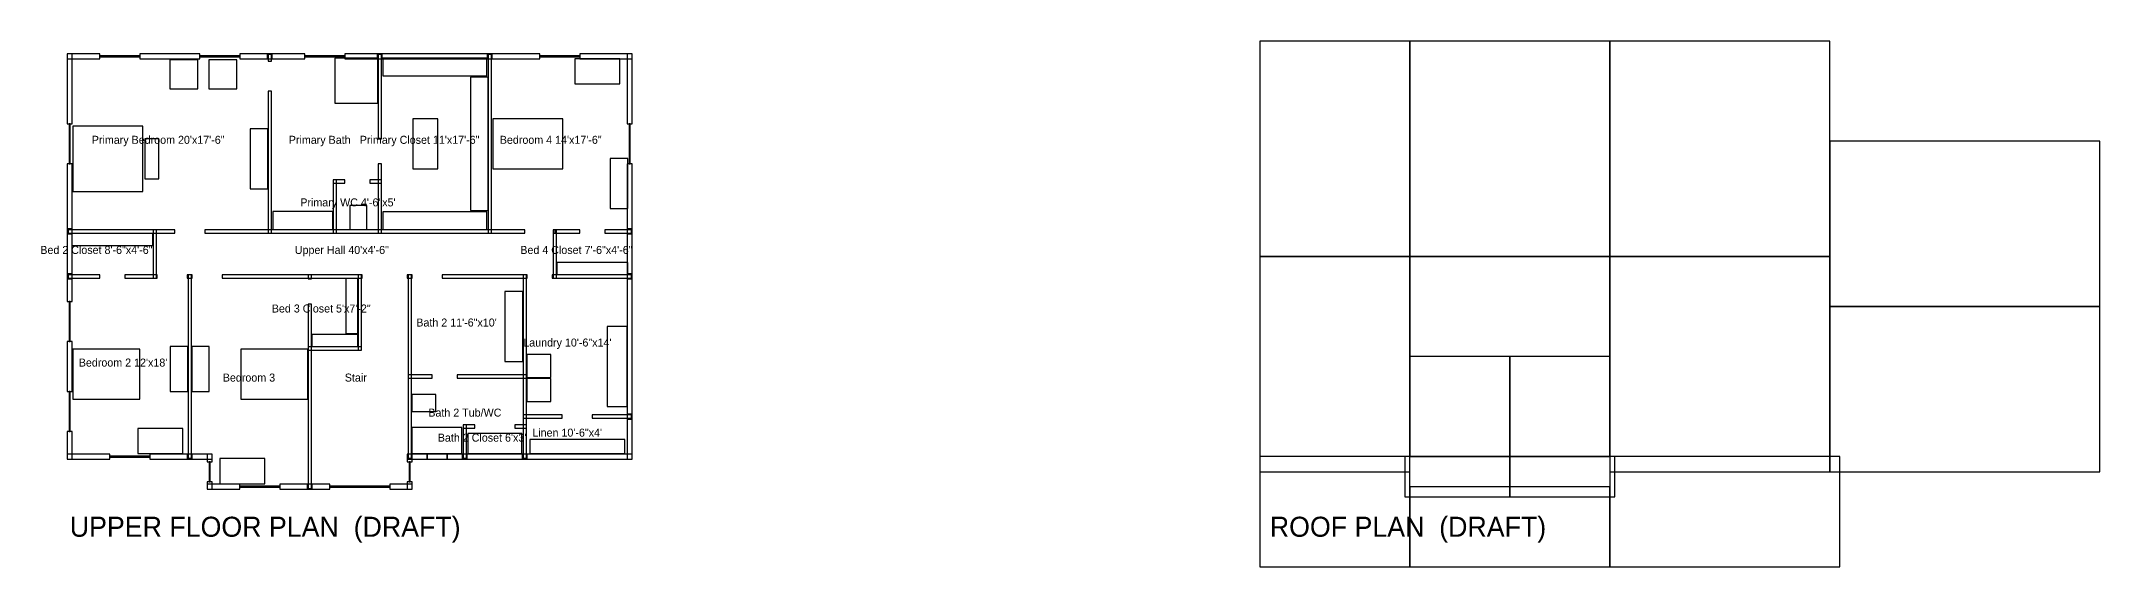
# Model space of a CAD drawing. Header units: feet. Extents: x 0 to 443, y -11 to 56.
# Drawn here: x 237.1 to 443, y -11 to 41.5 of the extents above; entities that cross this region are included whole.
import ezdxf

# ---------------------------------------------------------------- set-up
doc = ezdxf.new("R2010")
doc.units = ezdxf.units.FT
for name, color, linetype in [('L3-A-FIXT', 8, 'Continuous'), ('L3-A-GLAZ', 5, 'Continuous'), ('L3-A-TEXT', 2, 'Continuous'), ('L3-A-WALL', 7, 'Continuous'), ('ROOF-A-ROOF', 1, 'Continuous')]:
    doc.layers.add(name, color=color, linetype=linetype)

msp = doc.modelspace()

# ---------------------------------------------------------------- linework, layer by layer
at = {"layer": 'L3-A-FIXT'}
for points in [[(250, 36.75), (252.8, 36.75), (252.8, 39.65), (250, 39.65)], [(253.9, 36.75), (256.7, 36.75), (256.7, 39.65), (253.9, 39.65)], [(266.5, 35.3), (270.8, 35.3), (270.8, 39.8), (266.5, 39.8)], [(271.3, 38.05), (281.7, 38.05), (281.7, 39.8), (271.3, 39.8)], [(290.5, 37.25), (295, 37.25), (295, 39.75), (290.5, 39.75)], [(280.085, 24.6), (281.835, 24.6), (281.835, 37.9), (280.085, 37.9)], [(240.3, 26.5), (247.3, 26.5), (247.3, 33), (240.3, 33)], [(274.3, 28.75), (276.8, 28.75), (276.8, 33.75), (274.3, 33.75)], [(282.3, 28.75), (289.3, 28.75), (289.3, 33.75), (282.3, 33.75)], [(247.5, 27.75), (248.9, 27.75), (248.9, 31.75), (247.5, 31.75)], [(258.05, 26.75), (259.8, 26.75), (259.8, 32.75), (258.05, 32.75)], [(294.05, 24.8), (295.8, 24.8), (295.8, 29.8), (294.05, 29.8)], [(268, 22.7), (269.7, 22.7), (269.7, 25.1), (268, 25.1)], [(260.3, 22.7), (266.3, 22.7), (266.3, 24.5), (260.3, 24.5)], [(271.3, 22.7), (281.7, 22.7), (281.7, 24.45), (271.3, 24.45)], [(240.2, 21.1), (248.3, 21.1), (248.3, 22.3), (240.2, 22.3)], [(288.7, 18.2), (295.8, 18.2), (295.8, 19.4), (288.7, 19.4)], [(267.6, 12.3), (268.8, 12.3), (268.8, 17.8), (267.6, 17.8)], [(283.5, 9.5), (285.3, 9.5), (285.3, 16.5), (283.5, 16.5)], [(293.75, 5), (295.75, 5), (295.75, 13), (293.75, 13)], [(240.3, 5.75), (247, 5.75), (247, 10.75), (240.3, 10.75)], [(250.05, 6.5), (251.8, 6.5), (251.8, 11), (250.05, 11)], [(252.2, 6.5), (253.95, 6.5), (253.95, 11), (252.2, 11)], [(257.1, 5.75), (263.8, 5.75), (263.8, 10.75), (257.1, 10.75)], [(264.2, 11), (268.8, 11), (268.8, 12.2), (264.2, 12.2)], [(285.7, 7.9), (288.1, 7.9), (288.1, 10.2), (285.7, 10.2)], [(274.2, 4.5), (276.6, 4.5), (276.6, 6.2), (274.2, 6.2)], [(285.7, 5.5), (288.1, 5.5), (288.1, 7.8), (285.7, 7.8)], [(246.8, 0.3), (251.3, 0.3), (251.3, 2.8), (246.8, 2.8)], [(274.2, 0.3), (279.2, 0.3), (279.2, 2.9), (274.2, 2.9)], [(279.8, 0.3), (285.2, 0.3), (285.2, 2.3), (279.8, 2.3)], [(286, 0.3), (295.5, 0.3), (295.5, 1.7), (286, 1.7)], [(255, -2.7), (259.5, -2.7), (259.5, -0.2), (255, -0.2)]]:
    msp.add_lwpolyline(points, close=True, dxfattribs=at)
at = {"layer": 'L3-A-GLAZ'}
for points in [[(243, 39.95), (247, 39.95), (247, 40.05), (243, 40.05)], [(253, 39.95), (257, 39.95), (257, 40.05), (253, 40.05)], [(263.5, 39.95), (267.5, 39.95), (267.5, 40.05), (263.5, 40.05)], [(287, 39.95), (291, 39.95), (291, 40.05), (287, 40.05)], [(239.95, 29.25), (240.05, 29.25), (240.05, 33.25), (239.95, 33.25)], [(295.95, 29.25), (296.05, 29.25), (296.05, 33.25), (295.95, 33.25)], [(239.95, 11.5), (240.05, 11.5), (240.05, 15.5), (239.95, 15.5)], [(239.95, 2.5), (240.05, 2.5), (240.05, 6.5), (239.95, 6.5)], [(244, -0.05), (248, -0.05), (248, 0.05), (244, 0.05)], [(253.95, -2.5), (254.05, -2.5), (254.05, -0.5), (253.95, -0.5)], [(273.95, -2.5), (274.05, -2.5), (274.05, -0.5), (273.95, -0.5)], [(257, -3.05), (261, -3.05), (261, -2.95), (257, -2.95)], [(266, -3.05), (272, -3.05), (272, -2.95), (266, -2.95)]]:
    msp.add_lwpolyline(points, close=True, dxfattribs=at)
at = {"layer": 'L3-A-WALL'}
for points in [[(239.75, 33.25), (240.25, 33.25), (240.25, 40.25), (239.75, 40.25)], [(239.75, 39.75), (243, 39.75), (243, 40.25), (239.75, 40.25)], [(247, 39.75), (253, 39.75), (253, 40.25), (247, 40.25)], [(257, 39.75), (260.25, 39.75), (260.25, 40.25), (257, 40.25)], [(259.75, 39.75), (263.5, 39.75), (263.5, 40.25), (259.75, 40.25)], [(259.835, 39.5), (260.165, 39.5), (260.165, 40.165), (259.835, 40.165)], [(267.5, 39.75), (271.25, 39.75), (271.25, 40.25), (267.5, 40.25)], [(270.75, 39.75), (282.25, 39.75), (282.25, 40.25), (270.75, 40.25)], [(270.835, 31.75), (271.165, 31.75), (271.165, 40.165), (270.835, 40.165)], [(281.75, 39.75), (287, 39.75), (287, 40.25), (281.75, 40.25)], [(281.835, 22.335), (282.165, 22.335), (282.165, 40.165), (281.835, 40.165)], [(291, 39.75), (296.25, 39.75), (296.25, 40.25), (291, 40.25)], [(295.75, 33.25), (296.25, 33.25), (296.25, 40.25), (295.75, 40.25)], [(259.835, 22.335), (260.165, 22.335), (260.165, 36.5), (259.835, 36.5)], [(239.75, 22.25), (240.25, 22.25), (240.25, 29.25), (239.75, 29.25)], [(270.835, 27.335), (271.165, 27.335), (271.165, 29.25), (270.835, 29.25)], [(295.75, 22.25), (296.25, 22.25), (296.25, 29.25), (295.75, 29.25)], [(266.335, 22.335), (266.665, 22.335), (266.665, 27.665), (266.335, 27.665)], [(266.335, 27.335), (267.5, 27.335), (267.5, 27.665), (266.335, 27.665)], [(270, 27.335), (271.165, 27.335), (271.165, 27.665), (270, 27.665)], [(270.835, 22.335), (271.165, 22.335), (271.165, 27.665), (270.835, 27.665)], [(239.75, 17.75), (240.25, 17.75), (240.25, 22.75), (239.75, 22.75)], [(239.835, 22.335), (248.665, 22.335), (248.665, 22.665), (239.835, 22.665)], [(248.335, 17.835), (248.665, 17.835), (248.665, 22.665), (248.335, 22.665)], [(248.335, 22.335), (250.5, 22.335), (250.5, 22.665), (248.335, 22.665)], [(253.5, 22.335), (260.165, 22.335), (260.165, 22.665), (253.5, 22.665)], [(259.835, 22.335), (266.665, 22.335), (266.665, 22.665), (259.835, 22.665)], [(266.335, 22.335), (271.165, 22.335), (271.165, 22.665), (266.335, 22.665)], [(270.835, 22.335), (282.165, 22.335), (282.165, 22.665), (270.835, 22.665)], [(281.835, 22.335), (285.5, 22.335), (285.5, 22.665), (281.835, 22.665)], [(288.335, 22.335), (291, 22.335), (291, 22.665), (288.335, 22.665)], [(288.335, 17.835), (288.665, 17.835), (288.665, 22.665), (288.335, 22.665)], [(288.5, 22.335), (288.665, 22.335), (288.665, 22.665), (288.5, 22.665)], [(293.5, 22.335), (296.165, 22.335), (296.165, 22.665), (293.5, 22.665)], [(295.75, 17.75), (296.25, 17.75), (296.25, 22.75), (295.75, 22.75)], [(239.75, 15.5), (240.25, 15.5), (240.25, 18.25), (239.75, 18.25)], [(239.835, 17.835), (243, 17.835), (243, 18.165), (239.835, 18.165)], [(245.5, 17.835), (248.665, 17.835), (248.665, 18.165), (245.5, 18.165)], [(248.335, 17.835), (248.75, 17.835), (248.75, 18.165), (248.335, 18.165)], [(251.75, 17.835), (252.165, 17.835), (252.165, 18.165), (251.75, 18.165)], [(251.835, -0.165), (252.165, -0.165), (252.165, 18.165), (251.835, 18.165)], [(251.835, 17.835), (252.25, 17.835), (252.25, 18.165), (251.835, 18.165)], [(255.25, 17.835), (264.165, 17.835), (264.165, 18.165), (255.25, 18.165)], [(263.835, 17.835), (269.165, 17.835), (269.165, 18.165), (263.835, 18.165)], [(263.835, 17.75), (264.165, 17.75), (264.165, 18.165), (263.835, 18.165)], [(268.835, 17.835), (269.25, 17.835), (269.25, 18.165), (268.835, 18.165)], [(268.835, 10.635), (269.165, 10.635), (269.165, 18.165), (268.835, 18.165)], [(273.75, 17.835), (274.165, 17.835), (274.165, 18.165), (273.75, 18.165)], [(273.835, 17.835), (274.25, 17.835), (274.25, 18.165), (273.835, 18.165)], [(273.835, 7.835), (274.165, 7.835), (274.165, 18.165), (273.835, 18.165)], [(277.25, 17.835), (285.665, 17.835), (285.665, 18.165), (277.25, 18.165)], [(285.335, 17.835), (285.75, 17.835), (285.75, 18.165), (285.335, 18.165)], [(285.335, 7.835), (285.665, 7.835), (285.665, 18.165), (285.335, 18.165)], [(288.25, 17.835), (288.665, 17.835), (288.665, 18.165), (288.25, 18.165)], [(288.335, 17.835), (296.165, 17.835), (296.165, 18.165), (288.335, 18.165)], [(295.75, 3.75), (296.25, 3.75), (296.25, 18.25), (295.75, 18.25)], [(263.835, 10.635), (264.165, 10.635), (264.165, 15.25), (263.835, 15.25)], [(239.75, 6.5), (240.25, 6.5), (240.25, 11.5), (239.75, 11.5)], [(263.835, -3.165), (264.165, -3.165), (264.165, 10.965), (263.835, 10.965)], [(263.835, 10.635), (269.165, 10.635), (269.165, 10.965), (263.835, 10.965)], [(273.835, -0.165), (274.165, -0.165), (274.165, 8.165), (273.835, 8.165)], [(273.835, 7.835), (276.25, 7.835), (276.25, 8.165), (273.835, 8.165)], [(278.75, 7.835), (285.665, 7.835), (285.665, 8.165), (278.75, 8.165)], [(285.335, 3.835), (285.665, 3.835), (285.665, 8.165), (285.335, 8.165)], [(285.335, 2.835), (285.665, 2.835), (285.665, 4.165), (285.335, 4.165)], [(285.335, 3.835), (289.25, 3.835), (289.25, 4.165), (285.335, 4.165)], [(292.25, 3.835), (296.165, 3.835), (296.165, 4.165), (292.25, 4.165)], [(295.75, -0.25), (296.25, -0.25), (296.25, 4.25), (295.75, 4.25)], [(239.75, -0.25), (240.25, -0.25), (240.25, 2.5), (239.75, 2.5)], [(279.335, -0.165), (279.665, -0.165), (279.665, 3.165), (279.335, 3.165)], [(279.335, 2.835), (280.5, 2.835), (280.5, 3.165), (279.335, 3.165)], [(284.5, 2.835), (285.665, 2.835), (285.665, 3.165), (284.5, 3.165)], [(285.335, -0.165), (285.665, -0.165), (285.665, 3.165), (285.335, 3.165)], [(239.75, -0.25), (244, -0.25), (244, 0.25), (239.75, 0.25)], [(248, -0.25), (252.25, -0.25), (252.25, 0.25), (248, 0.25)], [(251.75, -0.25), (254.25, -0.25), (254.25, 0.25), (251.75, 0.25)], [(253.75, -0.5), (254.25, -0.5), (254.25, 0.25), (253.75, 0.25)], [(273.75, -0.25), (275.75, -0.25), (275.75, 0.25), (273.75, 0.25)], [(273.75, -0.5), (274.25, -0.5), (274.25, 0.25), (273.75, 0.25)], [(275.75, -0.25), (277.75, -0.25), (277.75, 0.25), (275.75, 0.25)], [(277.75, -0.25), (279.75, -0.25), (279.75, 0.25), (277.75, 0.25)], [(279.25, -0.25), (285.75, -0.25), (285.75, 0.25), (279.25, 0.25)], [(285.25, -0.25), (296.25, -0.25), (296.25, 0.25), (285.25, 0.25)], [(253.75, -3.25), (254.25, -3.25), (254.25, -2.5), (253.75, -2.5)], [(253.75, -3.25), (257, -3.25), (257, -2.75), (253.75, -2.75)], [(261, -3.25), (264.25, -3.25), (264.25, -2.75), (261, -2.75)], [(263.75, -3.25), (266, -3.25), (266, -2.75), (263.75, -2.75)], [(272, -3.25), (274.25, -3.25), (274.25, -2.75), (272, -2.75)], [(273.75, -3.25), (274.25, -3.25), (274.25, -2.5), (273.75, -2.5)]]:
    msp.add_lwpolyline(points, close=True, dxfattribs=at)
at = {"layer": 'ROOF-A-ROOF'}
for points in [[(359, 20), (374, 20), (374, 41.5), (359, 41.5)], [(374, 20), (394, 20), (394, 41.5), (374, 41.5)], [(394, 20), (416, 20), (416, 41.5), (394, 41.5)], [(416, 15), (443, 15), (443, 31.5), (416, 31.5)], [(359, -1.5), (374, -1.5), (374, 20), (359, 20)], [(374, 0), (394, 0), (394, 20), (374, 20)], [(394, -1.5), (416, -1.5), (416, 20), (394, 20)], [(416, -1.5), (443, -1.5), (443, 15), (416, 15)], [(374, 0), (384, 0), (384, 10), (374, 10)], [(384, 0), (394, 0), (394, 10), (384, 10)], [(359, -11), (374, -11), (374, 0), (359, 0)], [(373.5, -4), (384, -4), (384, 0), (373.5, 0)], [(384, -4), (394.5, -4), (394.5, 0), (384, 0)], [(394, -11), (417, -11), (417, 0), (394, 0)], [(374, -11), (394, -11), (394, -3), (374, -3)]]:
    msp.add_lwpolyline(points, close=True, dxfattribs=at)

# ---------------------------------------------------------------- texts
at = {"layer": 'L3-A-TEXT'}
for s, height, p in [('Primary Bedroom 20\'x17\'-6"', 0.8, (242.2, 31.25)), ('Primary Bath', 0.8, (261.9, 31.25)), ('Primary Closet 11\'x17\'-6"', 0.8, (269, 31.25)), ('Bedroom 4 14\'x17\'-6"', 0.8, (283, 31.25)), ('Primary WC 4\'-6"x5\'', 0.8, (263.05, 25)), ('Bed 2 Closet 8\'-6"x4\'-6"', 0.8, (237.05, 20.25)), ('Upper Hall 40\'x4\'-6"', 0.8, (262.5, 20.25)), ('Bed 4 Closet 7\'-6"x4\'-6"', 0.8, (285.05, 20.25)), ('Bed 3 Closet 5\'x7\'-2"', 0.8, (260.2, 14.4)), ('Bath 2 11\'-6"x10\'', 0.8, (274.65, 13)), ('Laundry 10\'-6"x14\'', 0.8, (285.35, 11)), ("Bedroom 2 12'x18'", 0.8, (240.9, 9)), ('Bedroom 3', 0.8, (255.3, 7.5)), ('Stair', 0.8, (267.5, 7.5)), ('Bath 2 Tub/WC', 0.8, (275.85, 4)), ("Bath 2 Closet 6'x3'", 0.8, (276.8, 1.5)), ('Linen 10\'-6"x4\'', 0.8, (286.25, 2)), ('UPPER FLOOR PLAN  (DRAFT)', 2, (240, -8))]:
    msp.add_text(s, height=height, dxfattribs=at).set_placement(p)
at = {"layer": 'ROOF-A-ROOF'}
msp.add_text('ROOF PLAN  (DRAFT)', height=2, dxfattribs=at).set_placement((360, -8))

doc.saveas('drawing.dxf')
